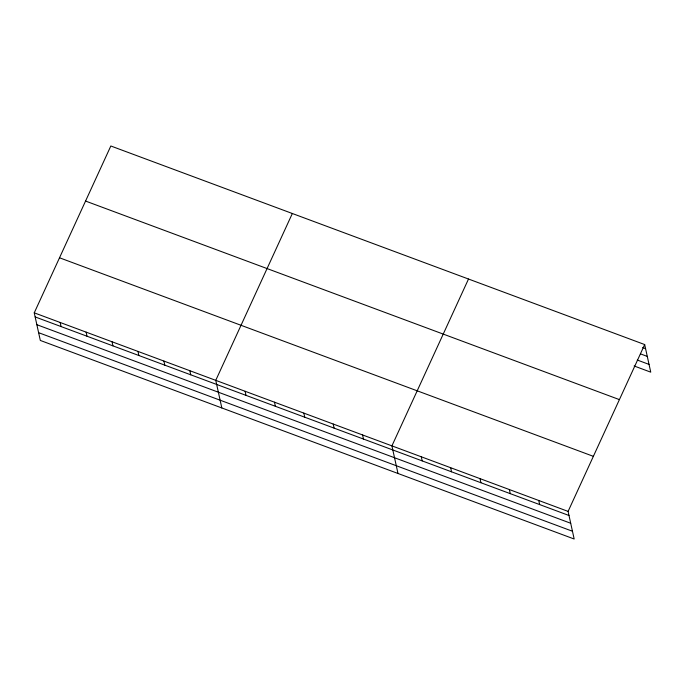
<?xml version="1.0" encoding="UTF-8"?>
<svg xmlns="http://www.w3.org/2000/svg" width="685" height="685" viewBox="0 0 685 685"><rect width="100%" height="100%" fill="white"/><g stroke="black" fill="none" stroke-linecap="round" stroke-linejoin="round"><path stroke-width="1.03" d="M644.679 344.555L568.096 511.395L574.167 539.009L40.321 340.445L34.25 312.839L110.833 145.991L644.679 344.555L650.75 372.16L634.113 365.978M292.341 213.506L215.758 380.346L221.829 407.96M468.506 279.026L391.923 445.866L397.994 473.481M642.641 347.56L645.578 348.648M640.432 353.862L647.282 356.414M637.298 360.036L649.046 364.403M85.556 201.056L619.403 399.612M59.526 257.783L593.373 456.338M34.25 312.839L568.096 511.395M35.149 316.932L568.995 515.497M36.853 324.699L570.699 523.254M38.617 332.687L572.463 531.243M538.735 500.47L539.634 504.571M509.375 489.552L510.274 493.654M480.014 478.635L480.913 482.728M450.653 467.709L451.552 471.811M421.292 456.792L422.191 460.894M362.562 434.949L363.47 439.051M333.201 424.032L334.109 428.125M303.84 413.106L304.739 417.208M274.479 402.189L275.379 406.282M245.119 391.263L246.018 395.365M189.831 370.705L190.73 374.798M163.895 361.055L164.802 365.156M137.968 351.414L138.867 355.515M112.04 341.772L112.939 345.865M86.113 332.122L87.012 336.224M60.177 322.481L61.085 326.582"/></g></svg>
